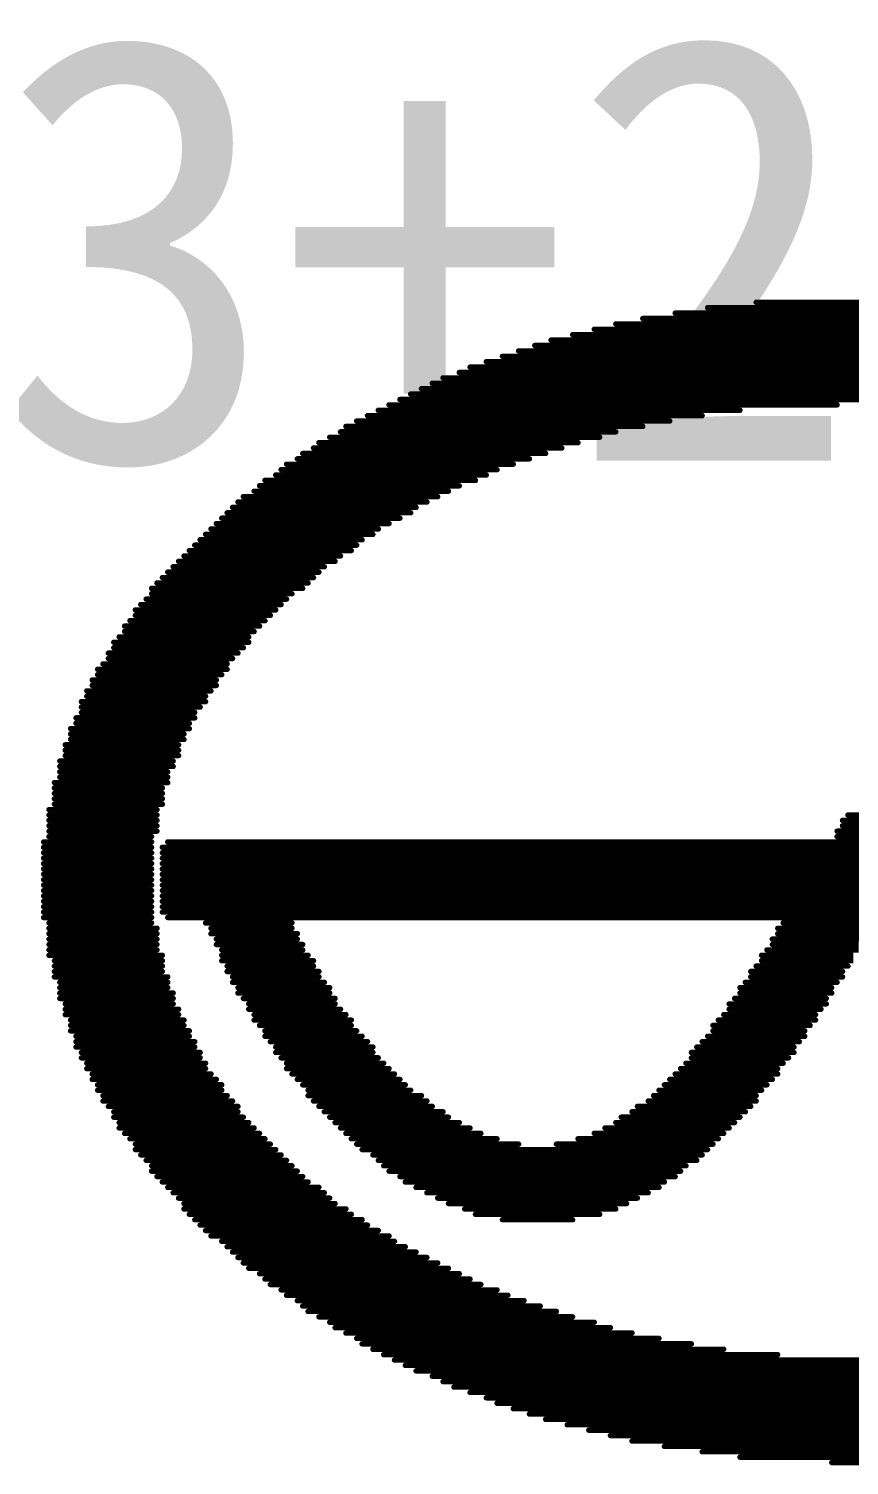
# Model space of a CAD drawing. Extents: x 761 to 1259, y 401 to 597.
# Drawn here: x 881.65 to 885.52, y 456.83 to 463.59 of the extents above; entities that cross this region are included whole.
import ezdxf

# ---------------------------------------------------------------- set-up
doc = ezdxf.new("R2010")
doc.units = 0
doc.header["$MEASUREMENT"] = 0
doc.layers.get('0').update_dxf_attribs({"linetype": 'CONTINUOUS'})
doc.layers.add('BOTTOMOVERLAY', color=7, linetype='CONTINUOUS')
doc.styles.get("Standard").update_dxf_attribs({"font": ''})
doc.styles.get('Standard').set_extended_font_data('SimSun')

# ---------------------------------------------------------------- blocks, each defined once
blk = doc.blocks.new('CLEVEL_5_5_7_2_B_1')
at = {"layer": 'BOTTOMOVERLAY', "const_width": 0.0254}
for points in [[(-0.4826, 2.8448), (0.4572, 2.8448)], [(-0.9906, 2.7686), (0.9906, 2.7686)], [(-0.8636, 2.794), (0.8382, 2.794)], [(-0.7112, 2.8194), (0.6858, 2.8194)], [(-1.3208, 2.6924), (1.3208, 2.6924)], [(-1.2192, 2.7178), (1.2192, 2.7178)], [(-1.1176, 2.7432), (1.1176, 2.7432)], [(-1.4986, 2.6416), (1.4986, 2.6416)], [(-1.4224, 2.667), (1.4224, 2.667)], [(-1.7272, 2.5654), (1.7272, 2.5654)], [(-1.651, 2.5908), (1.651, 2.5908)], [(-1.5748, 2.6162), (1.5748, 2.6162)], [(-1.9304, 2.4892), (1.9304, 2.4892)], [(-1.8542, 2.5146), (1.8542, 2.5146)], [(-1.8034, 2.54), (1.8034, 2.54)], [(-2.032, 2.4384), (2.032, 2.4384)], [(-1.9812, 2.4638), (1.9812, 2.4638)], [(-2.159, 2.3876), (2.1336, 2.3876)], [(-2.0828, 2.413), (2.0828, 2.413)], [(0.0762, 2.3622), (2.1844, 2.3622)], [(0.5334, 2.3368), (2.2352, 2.3368)], [(0.7112, 2.3114), (2.286, 2.3114)], [(0.8636, 2.286), (2.3368, 2.286)], [(0.9906, 2.2606), (2.3876, 2.2606)], [(1.1176, 2.2352), (2.413, 2.2352)], [(1.1938, 2.2098), (2.4638, 2.2098)], [(1.2954, 2.1844), (2.5146, 2.1844)], [(1.3716, 2.159), (2.54, 2.159)], [(1.4478, 2.1336), (2.5908, 2.1336)], [(1.524, 2.1082), (2.6162, 2.1082)], [(1.6002, 2.0828), (2.667, 2.0828)], [(1.6764, 2.0574), (2.6924, 2.0574)], [(1.7272, 2.032), (2.7178, 2.032)], [(1.778, 2.0066), (2.7686, 2.0066)], [(1.8542, 1.9812), (2.794, 1.9812)], [(1.905, 1.9558), (2.8194, 1.9558)], [(1.9558, 1.9304), (2.8702, 1.9304)], [(2.0066, 1.905), (2.8956, 1.905)], [(2.0574, 1.8796), (2.921, 1.8796)], [(2.0828, 1.8542), (2.9464, 1.8542)], [(2.1336, 1.8288), (2.9718, 1.8288)], [(2.1844, 1.8034), (2.9972, 1.8034)], [(2.2352, 1.778), (3.0226, 1.778)], [(2.2606, 1.7526), (3.048, 1.7526)], [(2.3114, 1.7272), (3.0734, 1.7272)], [(2.3368, 1.7018), (3.0988, 1.7018)], [(2.3622, 1.6764), (3.1242, 1.6764)], [(2.413, 1.651), (3.1496, 1.651)], [(2.4384, 1.6256), (3.175, 1.6256)], [(2.4892, 1.6002), (3.2004, 1.6002)], [(2.5146, 1.5748), (3.2258, 1.5748)], [(2.54, 1.5494), (3.2512, 1.5494)], [(2.5654, 1.524), (3.2766, 1.524)], [(2.5908, 1.4986), (3.302, 1.4986)], [(2.6416, 1.4732), (3.302, 1.4732)], [(2.667, 1.4478), (3.3274, 1.4478)], [(2.6924, 1.4224), (3.3528, 1.4224)], [(2.7178, 1.397), (3.3782, 1.397)], [(2.7432, 1.3716), (3.3782, 1.3716)], [(2.7686, 1.3462), (3.4036, 1.3462)], [(2.794, 1.3208), (3.429, 1.3208)], [(2.8194, 1.2954), (3.429, 1.2954)], [(2.8448, 1.27), (3.4544, 1.27)], [(2.8448, 1.2446), (3.4798, 1.2446)], [(2.8702, 1.2192), (3.4798, 1.2192)], [(2.8956, 1.1938), (3.5052, 1.1938)], [(2.921, 1.1684), (3.5052, 1.1684)], [(2.9464, 1.143), (3.5306, 1.143)], [(2.9464, 1.1176), (3.556, 1.1176)], [(2.9718, 1.0922), (3.556, 1.0922)], [(2.9972, 1.0668), (3.5814, 1.0668)], [(2.9972, 1.0414), (3.5814, 1.0414)], [(3.0226, 1.016), (3.6068, 1.016)], [(3.048, 0.9906), (3.6068, 0.9906)], [(3.048, 0.9652), (3.6322, 0.9652)], [(3.0734, 0.9398), (3.6322, 0.9398)], [(3.0988, 0.9144), (3.6322, 0.9144)], [(3.0988, 0.889), (3.6576, 0.889)], [(3.1242, 0.8636), (3.6576, 0.8636)], [(3.1242, 0.8382), (3.683, 0.8382)], [(3.1496, 0.8128), (3.683, 0.8128)], [(3.1496, 0.7874), (3.683, 0.7874)], [(3.175, 0.762), (3.7084, 0.762)], [(3.175, 0.7366), (3.7084, 0.7366)], [(3.175, 0.7112), (3.7084, 0.7112)], [(3.2004, 0.6858), (3.7338, 0.6858)], [(3.2004, 0.6604), (3.7338, 0.6604)], [(3.2258, 0.635), (3.7338, 0.635)], [(3.2258, 0.6096), (3.7338, 0.6096)], [(3.2258, 0.5842), (3.7592, 0.5842)], [(3.2512, 0.5588), (3.7592, 0.5588)], [(3.2512, 0.5334), (3.7592, 0.5334)], [(3.2512, 0.508), (3.7592, 0.508)], [(3.2512, 0.4826), (3.7592, 0.4826)], [(-0.4064, 0.4318), (0.0254, 0.4318)], [(-0.381, 0.4064), (0.0508, 0.4064)], [(3.2766, 0.4572), (3.7846, 0.4572)], [(3.2766, 0.4318), (3.7846, 0.4318)], [(3.2766, 0.4064), (3.7846, 0.4064)], [(-0.381, 0.381), (0.0508, 0.381)], [(-0.3556, 0.3556), (0.0762, 0.3556)], [(-0.3302, 0.3302), (0.0762, 0.3302)], [(3.2766, 0.381), (3.7846, 0.381)], [(3.2766, 0.3556), (3.7846, 0.3556)], [(3.302, 0.3302), (3.7846, 0.3302)], [(-3.2766, 0.2794), (3.2512, 0.2794)], [(-3.2512, 0.3048), (3.2258, 0.3048)], [(3.302, 0.3048), (3.81, 0.3048)], [(3.302, 0.2794), (3.81, 0.2794)], [(-3.2766, 0.254), (3.2512, 0.254)], [(-3.2766, 0.2286), (3.2512, 0.2286)], [(-3.2766, 0.2032), (3.2512, 0.2032)], [(3.302, 0.254), (3.81, 0.254)], [(3.302, 0.2286), (3.81, 0.2286)], [(3.302, 0.2032), (3.81, 0.2032)], [(-3.2766, 0.1778), (3.2512, 0.1778)], [(-3.2766, 0.1524), (3.2512, 0.1524)], [(-3.2766, 0.127), (3.2512, 0.127)], [(3.302, 0.1778), (3.81, 0.1778)], [(3.302, 0.1524), (3.81, 0.1524)], [(3.302, 0.127), (3.81, 0.127)], [(-3.2766, 0.1016), (3.2512, 0.1016)], [(-3.2766, 0.0762), (3.2512, 0.0762)], [(3.302, 0.1016), (3.81, 0.1016)], [(3.302, 0.0762), (3.81, 0.0762)], [(-3.2766, 0.0508), (3.2512, 0.0508)], [(-3.2766, 0.0254), (3.2512, 0.0254)], [(-3.2766, 0), (3.2512, 0)], [(3.302, 0.0508), (3.81, 0.0508)], [(3.302, 0.0254), (3.81, 0.0254)], [(3.302, 0), (3.81, 0)], [(-3.2766, -0.0254), (3.2512, -0.0254)], [(-3.2512, -0.0508), (3.2258, -0.0508)], [(-0.1016, -0.0762), (0.3302, -0.0762)], [(2.6416, -0.0762), (3.048, -0.0762)], [(3.302, -0.0254), (3.81, -0.0254)], [(3.302, -0.0508), (3.81, -0.0508)], [(3.302, -0.0762), (3.7846, -0.0762)], [(-0.0762, -0.1016), (0.3556, -0.1016)], [(-0.0762, -0.127), (0.3556, -0.127)], [(2.6162, -0.127), (3.0226, -0.127)], [(2.6416, -0.1016), (3.0226, -0.1016)], [(3.2766, -0.1016), (3.7846, -0.1016)], [(3.2766, -0.127), (3.7846, -0.127)], [(-0.0508, -0.1524), (0.381, -0.1524)], [(-0.0254, -0.1778), (0.381, -0.1778)], [(-0.0254, -0.2032), (0.4064, -0.2032)], [(2.5908, -0.1778), (2.9972, -0.1778)], [(2.5908, -0.2032), (2.9718, -0.2032)], [(2.6162, -0.1524), (2.9972, -0.1524)], [(3.2766, -0.1524), (3.7846, -0.1524)], [(3.2766, -0.1778), (3.7846, -0.1778)], [(3.2766, -0.2032), (3.7846, -0.2032)], [(0, -0.2286), (0.4318, -0.2286)], [(0, -0.254), (0.4318, -0.254)], [(0.0254, -0.2794), (0.4572, -0.2794)], [(2.54, -0.254), (2.9718, -0.254)], [(2.54, -0.2794), (2.9464, -0.2794)], [(2.5654, -0.2286), (2.9718, -0.2286)], [(3.2512, -0.2286), (3.7846, -0.2286)], [(3.2512, -0.254), (3.7592, -0.254)], [(3.2512, -0.2794), (3.7592, -0.2794)], [(0.0508, -0.3048), (0.4826, -0.3048)], [(0.0508, -0.3302), (0.4826, -0.3302)], [(2.5146, -0.3048), (2.9464, -0.3048)], [(2.5146, -0.3302), (2.921, -0.3302)], [(3.2258, -0.3302), (3.7592, -0.3302)], [(3.2512, -0.3048), (3.7592, -0.3048)], [(0.0762, -0.3556), (0.508, -0.3556)], [(0.1016, -0.381), (0.5334, -0.381)], [(0.1016, -0.4064), (0.5334, -0.4064)], [(2.4638, -0.381), (2.8956, -0.381)], [(2.4638, -0.4064), (2.8956, -0.4064)], [(2.4892, -0.3556), (2.921, -0.3556)], [(3.2004, -0.4064), (3.7338, -0.4064)], [(3.2258, -0.3556), (3.7338, -0.3556)], [(3.2258, -0.381), (3.7338, -0.381)], [(0.127, -0.4318), (0.5588, -0.4318)], [(0.127, -0.4572), (0.5842, -0.4572)], [(0.1524, -0.4826), (0.5842, -0.4826)], [(2.413, -0.4826), (2.8448, -0.4826)], [(2.4384, -0.4318), (2.8702, -0.4318)], [(2.4384, -0.4572), (2.8448, -0.4572)], [(3.175, -0.4826), (3.7084, -0.4826)], [(3.2004, -0.4318), (3.7338, -0.4318)], [(3.2004, -0.4572), (3.7084, -0.4572)], [(0.1778, -0.508), (0.6096, -0.508)], [(0.1778, -0.5334), (0.635, -0.5334)], [(2.3622, -0.5334), (2.8194, -0.5334)], [(2.3876, -0.508), (2.8194, -0.508)], [(3.1496, -0.5334), (3.683, -0.5334)], [(3.175, -0.508), (3.7084, -0.508)], [(0.2032, -0.5588), (0.6604, -0.5588)], [(0.2286, -0.5842), (0.6604, -0.5842)], [(0.2286, -0.6096), (0.6858, -0.6096)], [(2.3114, -0.6096), (2.7686, -0.6096)], [(2.3368, -0.5842), (2.7686, -0.5842)], [(2.3622, -0.5588), (2.794, -0.5588)], [(3.1242, -0.5842), (3.683, -0.5842)], [(3.1242, -0.6096), (3.6576, -0.6096)], [(3.1496, -0.5588), (3.683, -0.5588)], [(0.254, -0.635), (0.7112, -0.635)], [(0.2794, -0.6604), (0.7366, -0.6604)], [(0.2794, -0.6858), (0.762, -0.6858)], [(2.2606, -0.6604), (2.7178, -0.6604)], [(2.2606, -0.6858), (2.7178, -0.6858)], [(2.286, -0.635), (2.7432, -0.635)], [(3.0734, -0.6858), (3.6322, -0.6858)], [(3.0988, -0.635), (3.6576, -0.635)], [(3.0988, -0.6604), (3.6576, -0.6604)], [(0.3048, -0.7112), (0.762, -0.7112)], [(0.3302, -0.7366), (0.7874, -0.7366)], [(2.2098, -0.7366), (2.667, -0.7366)], [(2.2352, -0.7112), (2.6924, -0.7112)], [(3.048, -0.7366), (3.6068, -0.7366)], [(3.0734, -0.7112), (3.6322, -0.7112)], [(0.3556, -0.762), (0.8128, -0.762)], [(0.3556, -0.7874), (0.8382, -0.7874)], [(0.381, -0.8128), (0.8636, -0.8128)], [(2.1336, -0.8128), (2.6162, -0.8128)], [(2.159, -0.7874), (2.6416, -0.7874)], [(2.1844, -0.762), (2.667, -0.762)], [(2.9972, -0.8128), (3.5814, -0.8128)], [(3.0226, -0.7874), (3.5814, -0.7874)], [(3.048, -0.762), (3.6068, -0.762)], [(0.4064, -0.8382), (0.889, -0.8382)], [(0.4318, -0.8636), (0.9144, -0.8636)], [(0.4572, -0.889), (0.9398, -0.889)], [(2.032, -0.889), (2.5654, -0.889)], [(2.0828, -0.8636), (2.5654, -0.8636)], [(2.1082, -0.8382), (2.5908, -0.8382)], [(2.9464, -0.889), (3.5306, -0.889)], [(2.9718, -0.8382), (3.556, -0.8382)], [(2.9718, -0.8636), (3.556, -0.8636)], [(0.4572, -0.9144), (0.9652, -0.9144)], [(0.4826, -0.9398), (1.016, -0.9398)], [(1.9812, -0.9398), (2.5146, -0.9398)], [(2.0066, -0.9144), (2.54, -0.9144)], [(2.8956, -0.9398), (3.5052, -0.9398)], [(2.921, -0.9144), (3.5306, -0.9144)], [(0.508, -0.9652), (1.0414, -0.9652)], [(0.5334, -0.9906), (1.0922, -0.9906)], [(0.5588, -1.016), (1.1176, -1.016)], [(1.8542, -1.016), (2.4384, -1.016)], [(1.905, -0.9906), (2.4638, -0.9906)], [(1.9304, -0.9652), (2.4892, -0.9652)], [(2.8448, -1.016), (3.4544, -1.016)], [(2.8702, -0.9906), (3.4798, -0.9906)], [(2.8956, -0.9652), (3.4798, -0.9652)], [(0.5842, -1.0414), (1.1684, -1.0414)], [(0.6096, -1.0668), (1.2192, -1.0668)], [(0.635, -1.0922), (1.2954, -1.0922)], [(1.6764, -1.0922), (2.3622, -1.0922)], [(1.7526, -1.0668), (2.3876, -1.0668)], [(1.8034, -1.0414), (2.413, -1.0414)], [(2.7686, -1.0922), (3.4036, -1.0922)], [(2.794, -1.0668), (3.429, -1.0668)], [(2.8194, -1.0414), (3.4544, -1.0414)], [(0.6604, -1.1176), (1.397, -1.1176)], [(0.6858, -1.143), (2.3114, -1.143)], [(1.5748, -1.1176), (2.3368, -1.1176)], [(2.7178, -1.143), (3.3782, -1.143)], [(2.7432, -1.1176), (3.3782, -1.1176)], [(0.7112, -1.1684), (2.2606, -1.1684)], [(0.7366, -1.1938), (2.2352, -1.1938)], [(0.7874, -1.2192), (2.2098, -1.2192)], [(2.6416, -1.2192), (3.302, -1.2192)], [(2.667, -1.1938), (3.3274, -1.1938)], [(2.6924, -1.1684), (3.3528, -1.1684)], [(0.8128, -1.2446), (2.1844, -1.2446)], [(0.8382, -1.27), (2.1336, -1.27)], [(0.889, -1.2954), (2.1082, -1.2954)], [(2.5654, -1.2954), (3.2512, -1.2954)], [(2.5908, -1.27), (3.2766, -1.27)], [(2.6162, -1.2446), (3.302, -1.2446)], [(0.9144, -1.3208), (2.0574, -1.3208)], [(0.9652, -1.3462), (2.0066, -1.3462)], [(2.4892, -1.3462), (3.2004, -1.3462)], [(2.5146, -1.3208), (3.2258, -1.3208)], [(1.016, -1.3716), (1.9558, -1.3716)], [(1.0668, -1.397), (1.905, -1.397)], [(1.1176, -1.4224), (1.8288, -1.4224)], [(2.3876, -1.4224), (3.1496, -1.4224)], [(2.4384, -1.397), (3.1496, -1.397)], [(2.4638, -1.3716), (3.175, -1.3716)], [(1.1938, -1.4478), (1.778, -1.4478)], [(1.3208, -1.4732), (1.651, -1.4732)], [(2.286, -1.4986), (3.0734, -1.4986)], [(2.3114, -1.4732), (3.0988, -1.4732)], [(2.3622, -1.4478), (3.1242, -1.4478)], [(2.1844, -1.5494), (3.0226, -1.5494)], [(2.2352, -1.524), (3.048, -1.524)], [(2.0574, -1.6256), (2.921, -1.6256)], [(2.1082, -1.6002), (2.9464, -1.6002)], [(2.159, -1.5748), (2.9718, -1.5748)], [(1.905, -1.7018), (2.8448, -1.7018)], [(1.9558, -1.6764), (2.8702, -1.6764)], [(2.0066, -1.651), (2.8956, -1.651)], [(1.8034, -1.7526), (2.7686, -1.7526)], [(1.8542, -1.7272), (2.794, -1.7272)], [(1.6256, -1.8288), (2.667, -1.8288)], [(1.6764, -1.8034), (2.6924, -1.8034)], [(1.7526, -1.778), (2.7432, -1.778)], [(1.397, -1.905), (2.5654, -1.905)], [(1.4732, -1.8796), (2.5908, -1.8796)], [(1.5494, -1.8542), (2.6162, -1.8542)], [(1.2192, -1.9558), (2.4638, -1.9558)], [(1.3208, -1.9304), (2.5146, -1.9304)], [(0.9144, -2.032), (2.3368, -2.032)], [(1.0414, -2.0066), (2.3876, -2.0066)], [(1.143, -1.9812), (2.4384, -1.9812)], [(0.3556, -2.1082), (2.2098, -2.1082)], [(0.6096, -2.0828), (2.2606, -2.0828)], [(0.762, -2.0574), (2.3114, -2.0574)], [(-2.159, -2.1336), (2.159, -2.1336)], [(-2.1082, -2.159), (2.1082, -2.159)], [(-2.0574, -2.1844), (2.0574, -2.1844)], [(-1.9812, -2.2098), (1.9812, -2.2098)], [(-1.9304, -2.2352), (1.9304, -2.2352)], [(-1.8796, -2.2606), (1.8796, -2.2606)], [(-1.8034, -2.286), (1.8034, -2.286)], [(-1.7526, -2.3114), (1.7272, -2.3114)], [(-1.6764, -2.3368), (1.6764, -2.3368)], [(-1.6002, -2.3622), (1.6002, -2.3622)], [(-1.524, -2.3876), (1.524, -2.3876)], [(-1.4478, -2.413), (1.4478, -2.413)], [(-1.3462, -2.4384), (1.3462, -2.4384)], [(-1.2446, -2.4638), (1.2446, -2.4638)], [(-1.143, -2.4892), (1.143, -2.4892)], [(-1.0414, -2.5146), (1.0414, -2.5146)], [(-0.889, -2.54), (0.889, -2.54)], [(-0.7112, -2.5654), (0.7112, -2.5654)], [(-0.5334, -2.5908), (0.5334, -2.5908)], [(-0.127, -2.6162), (0.1016, -2.6162)]]:
    blk.add_lwpolyline(points, dxfattribs=at)
at = {"layer": 'BOTTOMOVERLAY', "const_width": 0.0127}
for points in [[(0.45085, 2.8448, 1), (0.46355, 2.8448, 1)], [(0.67945, 2.8194, 1), (0.69215, 2.8194, 1)], [(0.83185, 2.794, 1), (0.84455, 2.794, 1)], [(0.98425, 2.7686, 1), (0.99695, 2.7686, 1)], [(1.11125, 2.7432, 1), (1.12395, 2.7432, 1)], [(1.21285, 2.7178, 1), (1.22555, 2.7178, 1)], [(1.31445, 2.6924, 1), (1.32715, 2.6924, 1)], [(1.41605, 2.667, 1), (1.42875, 2.667, 1)], [(1.49225, 2.6416, 1), (1.50495, 2.6416, 1)], [(1.56845, 2.6162, 1), (1.58115, 2.6162, 1)], [(1.64465, 2.5908, 1), (1.65735, 2.5908, 1)], [(1.72085, 2.5654, 1), (1.73355, 2.5654, 1)], [(1.79705, 2.54, 1), (1.80975, 2.54, 1)], [(1.84785, 2.5146, 1), (1.86055, 2.5146, 1)], [(1.92405, 2.4892, 1), (1.93675, 2.4892, 1)], [(1.97485, 2.4638, 1), (1.98755, 2.4638, 1)], [(2.02565, 2.4384, 1), (2.03835, 2.4384, 1)], [(0.06985, 2.3622, 1), (0.08255, 2.3622, 1)], [(2.07645, 2.413, 1), (2.08915, 2.413, 1)], [(2.12725, 2.3876, 1), (2.13995, 2.3876, 1)], [(2.17805, 2.3622, 1), (2.19075, 2.3622, 1)], [(0.52705, 2.3368, 1), (0.53975, 2.3368, 1)], [(0.70485, 2.3114, 1), (0.71755, 2.3114, 1)], [(2.22885, 2.3368, 1), (2.24155, 2.3368, 1)], [(2.27965, 2.3114, 1), (2.29235, 2.3114, 1)], [(0.85725, 2.286, 1), (0.86995, 2.286, 1)], [(0.98425, 2.2606, 1), (0.99695, 2.2606, 1)], [(1.11125, 2.2352, 1), (1.12395, 2.2352, 1)], [(2.33045, 2.286, 1), (2.34315, 2.286, 1)], [(2.38125, 2.2606, 1), (2.39395, 2.2606, 1)], [(2.40665, 2.2352, 1), (2.41935, 2.2352, 1)], [(1.18745, 2.2098, 1), (1.20015, 2.2098, 1)], [(1.28905, 2.1844, 1), (1.30175, 2.1844, 1)], [(1.36525, 2.159, 1), (1.37795, 2.159, 1)], [(2.45745, 2.2098, 1), (2.47015, 2.2098, 1)], [(2.50825, 2.1844, 1), (2.52095, 2.1844, 1)], [(2.53365, 2.159, 1), (2.54635, 2.159, 1)], [(1.44145, 2.1336, 1), (1.45415, 2.1336, 1)], [(1.51765, 2.1082, 1), (1.53035, 2.1082, 1)], [(2.58445, 2.1336, 1), (2.59715, 2.1336, 1)], [(2.60985, 2.1082, 1), (2.62255, 2.1082, 1)], [(1.59385, 2.0828, 1), (1.60655, 2.0828, 1)], [(1.67005, 2.0574, 1), (1.68275, 2.0574, 1)], [(1.72085, 2.032, 1), (1.73355, 2.032, 1)], [(2.66065, 2.0828, 1), (2.67335, 2.0828, 1)], [(2.68605, 2.0574, 1), (2.69875, 2.0574, 1)], [(2.71145, 2.032, 1), (2.72415, 2.032, 1)], [(1.77165, 2.0066, 1), (1.78435, 2.0066, 1)], [(1.84785, 1.9812, 1), (1.86055, 1.9812, 1)], [(1.89865, 1.9558, 1), (1.91135, 1.9558, 1)], [(2.76225, 2.0066, 1), (2.77495, 2.0066, 1)], [(2.78765, 1.9812, 1), (2.80035, 1.9812, 1)], [(2.81305, 1.9558, 1), (2.82575, 1.9558, 1)], [(1.94945, 1.9304, 1), (1.96215, 1.9304, 1)], [(2.00025, 1.905, 1), (2.01295, 1.905, 1)], [(2.86385, 1.9304, 1), (2.87655, 1.9304, 1)], [(2.88925, 1.905, 1), (2.90195, 1.905, 1)], [(2.05105, 1.8796, 1), (2.06375, 1.8796, 1)], [(2.07645, 1.8542, 1), (2.08915, 1.8542, 1)], [(2.12725, 1.8288, 1), (2.13995, 1.8288, 1)], [(2.91465, 1.8796, 1), (2.92735, 1.8796, 1)], [(2.94005, 1.8542, 1), (2.95275, 1.8542, 1)], [(2.96545, 1.8288, 1), (2.97815, 1.8288, 1)], [(2.17805, 1.8034, 1), (2.19075, 1.8034, 1)], [(2.22885, 1.778, 1), (2.24155, 1.778, 1)], [(2.25425, 1.7526, 1), (2.26695, 1.7526, 1)], [(2.99085, 1.8034, 1), (3.00355, 1.8034, 1)], [(3.01625, 1.778, 1), (3.02895, 1.778, 1)], [(3.04165, 1.7526, 1), (3.05435, 1.7526, 1)], [(2.30505, 1.7272, 1), (2.31775, 1.7272, 1)], [(2.33045, 1.7018, 1), (2.34315, 1.7018, 1)], [(3.06705, 1.7272, 1), (3.07975, 1.7272, 1)], [(3.09245, 1.7018, 1), (3.10515, 1.7018, 1)], [(2.35585, 1.6764, 1), (2.36855, 1.6764, 1)], [(2.40665, 1.651, 1), (2.41935, 1.651, 1)], [(2.43205, 1.6256, 1), (2.44475, 1.6256, 1)], [(3.11785, 1.6764, 1), (3.13055, 1.6764, 1)], [(3.14325, 1.651, 1), (3.15595, 1.651, 1)], [(3.16865, 1.6256, 1), (3.18135, 1.6256, 1)], [(2.48285, 1.6002, 1), (2.49555, 1.6002, 1)], [(2.50825, 1.5748, 1), (2.52095, 1.5748, 1)], [(2.53365, 1.5494, 1), (2.54635, 1.5494, 1)], [(3.19405, 1.6002, 1), (3.20675, 1.6002, 1)], [(3.21945, 1.5748, 1), (3.23215, 1.5748, 1)], [(3.24485, 1.5494, 1), (3.25755, 1.5494, 1)], [(2.55905, 1.524, 1), (2.57175, 1.524, 1)], [(2.58445, 1.4986, 1), (2.59715, 1.4986, 1)], [(3.27025, 1.524, 1), (3.28295, 1.524, 1)], [(3.29565, 1.4986, 1), (3.30835, 1.4986, 1)], [(2.63525, 1.4732, 1), (2.64795, 1.4732, 1)], [(2.66065, 1.4478, 1), (2.67335, 1.4478, 1)], [(2.68605, 1.4224, 1), (2.69875, 1.4224, 1)], [(3.29565, 1.4732, 1), (3.30835, 1.4732, 1)], [(3.32105, 1.4478, 1), (3.33375, 1.4478, 1)], [(3.34645, 1.4224, 1), (3.35915, 1.4224, 1)], [(2.71145, 1.397, 1), (2.72415, 1.397, 1)], [(2.73685, 1.3716, 1), (2.74955, 1.3716, 1)], [(2.76225, 1.3462, 1), (2.77495, 1.3462, 1)], [(3.37185, 1.397, 1), (3.38455, 1.397, 1)], [(3.37185, 1.3716, 1), (3.38455, 1.3716, 1)], [(3.39725, 1.3462, 1), (3.40995, 1.3462, 1)], [(2.78765, 1.3208, 1), (2.80035, 1.3208, 1)], [(2.81305, 1.2954, 1), (2.82575, 1.2954, 1)], [(3.42265, 1.3208, 1), (3.43535, 1.3208, 1)], [(3.42265, 1.2954, 1), (3.43535, 1.2954, 1)], [(2.83845, 1.27, 1), (2.85115, 1.27, 1)], [(2.83845, 1.2446, 1), (2.85115, 1.2446, 1)], [(2.86385, 1.2192, 1), (2.87655, 1.2192, 1)], [(3.44805, 1.27, 1), (3.46075, 1.27, 1)], [(3.47345, 1.2446, 1), (3.48615, 1.2446, 1)], [(3.47345, 1.2192, 1), (3.48615, 1.2192, 1)], [(2.88925, 1.1938, 1), (2.90195, 1.1938, 1)], [(2.91465, 1.1684, 1), (2.92735, 1.1684, 1)], [(2.94005, 1.143, 1), (2.95275, 1.143, 1)], [(3.49885, 1.1938, 1), (3.51155, 1.1938, 1)], [(3.49885, 1.1684, 1), (3.51155, 1.1684, 1)], [(3.52425, 1.143, 1), (3.53695, 1.143, 1)], [(2.94005, 1.1176, 1), (2.95275, 1.1176, 1)], [(2.96545, 1.0922, 1), (2.97815, 1.0922, 1)], [(3.54965, 1.1176, 1), (3.56235, 1.1176, 1)], [(3.54965, 1.0922, 1), (3.56235, 1.0922, 1)], [(2.99085, 1.0668, 1), (3.00355, 1.0668, 1)], [(2.99085, 1.0414, 1), (3.00355, 1.0414, 1)], [(3.01625, 1.016, 1), (3.02895, 1.016, 1)], [(3.57505, 1.0668, 1), (3.58775, 1.0668, 1)], [(3.57505, 1.0414, 1), (3.58775, 1.0414, 1)], [(3.60045, 1.016, 1), (3.61315, 1.016, 1)], [(3.04165, 0.9906, 1), (3.05435, 0.9906, 1)], [(3.04165, 0.9652, 1), (3.05435, 0.9652, 1)], [(3.06705, 0.9398, 1), (3.07975, 0.9398, 1)], [(3.60045, 0.9906, 1), (3.61315, 0.9906, 1)], [(3.62585, 0.9652, 1), (3.63855, 0.9652, 1)], [(3.62585, 0.9398, 1), (3.63855, 0.9398, 1)], [(3.09245, 0.9144, 1), (3.10515, 0.9144, 1)], [(3.09245, 0.889, 1), (3.10515, 0.889, 1)], [(3.62585, 0.9144, 1), (3.63855, 0.9144, 1)], [(3.65125, 0.889, 1), (3.66395, 0.889, 1)], [(3.11785, 0.8636, 1), (3.13055, 0.8636, 1)], [(3.11785, 0.8382, 1), (3.13055, 0.8382, 1)], [(3.14325, 0.8128, 1), (3.15595, 0.8128, 1)], [(3.65125, 0.8636, 1), (3.66395, 0.8636, 1)], [(3.67665, 0.8382, 1), (3.68935, 0.8382, 1)], [(3.67665, 0.8128, 1), (3.68935, 0.8128, 1)], [(3.14325, 0.7874, 1), (3.15595, 0.7874, 1)], [(3.16865, 0.762, 1), (3.18135, 0.762, 1)], [(3.16865, 0.7366, 1), (3.18135, 0.7366, 1)], [(3.67665, 0.7874, 1), (3.68935, 0.7874, 1)], [(3.70205, 0.762, 1), (3.71475, 0.762, 1)], [(3.70205, 0.7366, 1), (3.71475, 0.7366, 1)], [(3.16865, 0.7112, 1), (3.18135, 0.7112, 1)], [(3.19405, 0.6858, 1), (3.20675, 0.6858, 1)], [(3.70205, 0.7112, 1), (3.71475, 0.7112, 1)], [(3.72745, 0.6858, 1), (3.74015, 0.6858, 1)], [(3.19405, 0.6604, 1), (3.20675, 0.6604, 1)], [(3.21945, 0.635, 1), (3.23215, 0.635, 1)], [(3.21945, 0.6096, 1), (3.23215, 0.6096, 1)], [(3.72745, 0.6604, 1), (3.74015, 0.6604, 1)], [(3.72745, 0.635, 1), (3.74015, 0.635, 1)], [(3.72745, 0.6096, 1), (3.74015, 0.6096, 1)], [(3.21945, 0.5842, 1), (3.23215, 0.5842, 1)], [(3.24485, 0.5588, 1), (3.25755, 0.5588, 1)], [(3.24485, 0.5334, 1), (3.25755, 0.5334, 1)], [(3.75285, 0.5842, 1), (3.76555, 0.5842, 1)], [(3.75285, 0.5588, 1), (3.76555, 0.5588, 1)], [(3.75285, 0.5334, 1), (3.76555, 0.5334, 1)], [(3.24485, 0.508, 1), (3.25755, 0.508, 1)], [(3.24485, 0.4826, 1), (3.25755, 0.4826, 1)], [(3.75285, 0.508, 1), (3.76555, 0.508, 1)], [(3.75285, 0.4826, 1), (3.76555, 0.4826, 1)], [(0.01905, 0.4318, 1), (0.03175, 0.4318, 1)], [(0.04445, 0.4064, 1), (0.05715, 0.4064, 1)], [(3.27025, 0.4572, 1), (3.28295, 0.4572, 1)], [(3.27025, 0.4318, 1), (3.28295, 0.4318, 1)], [(3.27025, 0.4064, 1), (3.28295, 0.4064, 1)], [(3.77825, 0.4572, 1), (3.79095, 0.4572, 1)], [(3.77825, 0.4318, 1), (3.79095, 0.4318, 1)], [(3.77825, 0.4064, 1), (3.79095, 0.4064, 1)], [(0.04445, 0.381, 1), (0.05715, 0.381, 1)], [(0.06985, 0.3556, 1), (0.08255, 0.3556, 1)], [(0.06985, 0.3302, 1), (0.08255, 0.3302, 1)], [(3.27025, 0.381, 1), (3.28295, 0.381, 1)], [(3.27025, 0.3556, 1), (3.28295, 0.3556, 1)], [(3.29565, 0.3302, 1), (3.30835, 0.3302, 1)], [(3.77825, 0.381, 1), (3.79095, 0.381, 1)], [(3.77825, 0.3556, 1), (3.79095, 0.3556, 1)], [(3.77825, 0.3302, 1), (3.79095, 0.3302, 1)], [(3.21945, 0.3048, 1), (3.23215, 0.3048, 1)], [(3.24485, 0.2794, 1), (3.25755, 0.2794, 1)], [(3.29565, 0.3048, 1), (3.30835, 0.3048, 1)], [(3.29565, 0.2794, 1), (3.30835, 0.2794, 1)], [(3.80365, 0.3048, 1), (3.81635, 0.3048, 1)], [(3.80365, 0.2794, 1), (3.81635, 0.2794, 1)], [(3.24485, 0.254, 1), (3.25755, 0.254, 1)], [(3.24485, 0.2286, 1), (3.25755, 0.2286, 1)], [(3.24485, 0.2032, 1), (3.25755, 0.2032, 1)], [(3.29565, 0.254, 1), (3.30835, 0.254, 1)], [(3.29565, 0.2286, 1), (3.30835, 0.2286, 1)], [(3.29565, 0.2032, 1), (3.30835, 0.2032, 1)], [(3.80365, 0.254, 1), (3.81635, 0.254, 1)], [(3.80365, 0.2286, 1), (3.81635, 0.2286, 1)], [(3.80365, 0.2032, 1), (3.81635, 0.2032, 1)], [(3.24485, 0.1778, 1), (3.25755, 0.1778, 1)], [(3.24485, 0.1524, 1), (3.25755, 0.1524, 1)], [(3.24485, 0.127, 1), (3.25755, 0.127, 1)], [(3.29565, 0.1778, 1), (3.30835, 0.1778, 1)], [(3.29565, 0.1524, 1), (3.30835, 0.1524, 1)], [(3.29565, 0.127, 1), (3.30835, 0.127, 1)], [(3.80365, 0.1778, 1), (3.81635, 0.1778, 1)], [(3.80365, 0.1524, 1), (3.81635, 0.1524, 1)], [(3.80365, 0.127, 1), (3.81635, 0.127, 1)], [(3.24485, 0.1016, 1), (3.25755, 0.1016, 1)], [(3.24485, 0.0762, 1), (3.25755, 0.0762, 1)], [(3.29565, 0.1016, 1), (3.30835, 0.1016, 1)], [(3.29565, 0.0762, 1), (3.30835, 0.0762, 1)], [(3.80365, 0.1016, 1), (3.81635, 0.1016, 1)], [(3.80365, 0.0762, 1), (3.81635, 0.0762, 1)], [(3.24485, 0.0508, 1), (3.25755, 0.0508, 1)], [(3.24485, 0.0254, 1), (3.25755, 0.0254, 1)], [(3.24485, 0, 1), (3.25755, 0, 1)], [(3.29565, 0.0508, 1), (3.30835, 0.0508, 1)], [(3.29565, 0.0254, 1), (3.30835, 0.0254, 1)], [(3.29565, 0, 1), (3.30835, 0, 1)], [(3.80365, 0.0508, 1), (3.81635, 0.0508, 1)], [(3.80365, 0.0254, 1), (3.81635, 0.0254, 1)], [(3.80365, 0, 1), (3.81635, 0, 1)], [(0.32385, -0.0762, 1), (0.33655, -0.0762, 1)], [(2.63525, -0.0762, 1), (2.64795, -0.0762, 1)], [(3.04165, -0.0762, 1), (3.05435, -0.0762, 1)], [(3.21945, -0.0508, 1), (3.23215, -0.0508, 1)], [(3.24485, -0.0254, 1), (3.25755, -0.0254, 1)], [(3.29565, -0.0254, 1), (3.30835, -0.0254, 1)], [(3.29565, -0.0508, 1), (3.30835, -0.0508, 1)], [(3.29565, -0.0762, 1), (3.30835, -0.0762, 1)], [(3.77825, -0.0762, 1), (3.79095, -0.0762, 1)], [(3.80365, -0.0254, 1), (3.81635, -0.0254, 1)], [(3.80365, -0.0508, 1), (3.81635, -0.0508, 1)], [(0.34925, -0.1016, 1), (0.36195, -0.1016, 1)], [(0.34925, -0.127, 1), (0.36195, -0.127, 1)], [(2.60985, -0.127, 1), (2.62255, -0.127, 1)], [(2.63525, -0.1016, 1), (2.64795, -0.1016, 1)], [(3.01625, -0.1016, 1), (3.02895, -0.1016, 1)], [(3.01625, -0.127, 1), (3.02895, -0.127, 1)], [(3.27025, -0.1016, 1), (3.28295, -0.1016, 1)], [(3.27025, -0.127, 1), (3.28295, -0.127, 1)], [(3.77825, -0.1016, 1), (3.79095, -0.1016, 1)], [(3.77825, -0.127, 1), (3.79095, -0.127, 1)], [(0.37465, -0.1524, 1), (0.38735, -0.1524, 1)], [(0.37465, -0.1778, 1), (0.38735, -0.1778, 1)], [(0.40005, -0.2032, 1), (0.41275, -0.2032, 1)], [(2.58445, -0.1778, 1), (2.59715, -0.1778, 1)], [(2.58445, -0.2032, 1), (2.59715, -0.2032, 1)], [(2.60985, -0.1524, 1), (2.62255, -0.1524, 1)], [(2.96545, -0.2032, 1), (2.97815, -0.2032, 1)], [(2.99085, -0.1524, 1), (3.00355, -0.1524, 1)], [(2.99085, -0.1778, 1), (3.00355, -0.1778, 1)], [(3.27025, -0.1524, 1), (3.28295, -0.1524, 1)], [(3.27025, -0.1778, 1), (3.28295, -0.1778, 1)], [(3.27025, -0.2032, 1), (3.28295, -0.2032, 1)], [(3.77825, -0.1524, 1), (3.79095, -0.1524, 1)], [(3.77825, -0.1778, 1), (3.79095, -0.1778, 1)], [(3.77825, -0.2032, 1), (3.79095, -0.2032, 1)], [(0.01905, -0.2794, 1), (0.03175, -0.2794, 1)], [(0.42545, -0.2286, 1), (0.43815, -0.2286, 1)], [(0.42545, -0.254, 1), (0.43815, -0.254, 1)], [(0.45085, -0.2794, 1), (0.46355, -0.2794, 1)], [(2.53365, -0.254, 1), (2.54635, -0.254, 1)], [(2.53365, -0.2794, 1), (2.54635, -0.2794, 1)], [(2.55905, -0.2286, 1), (2.57175, -0.2286, 1)], [(2.94005, -0.2794, 1), (2.95275, -0.2794, 1)], [(2.96545, -0.2286, 1), (2.97815, -0.2286, 1)], [(2.96545, -0.254, 1), (2.97815, -0.254, 1)], [(3.24485, -0.2286, 1), (3.25755, -0.2286, 1)], [(3.24485, -0.254, 1), (3.25755, -0.254, 1)], [(3.24485, -0.2794, 1), (3.25755, -0.2794, 1)], [(3.75285, -0.254, 1), (3.76555, -0.254, 1)], [(3.75285, -0.2794, 1), (3.76555, -0.2794, 1)], [(3.77825, -0.2286, 1), (3.79095, -0.2286, 1)], [(0.04445, -0.3048, 1), (0.05715, -0.3048, 1)], [(0.04445, -0.3302, 1), (0.05715, -0.3302, 1)], [(0.47625, -0.3048, 1), (0.48895, -0.3048, 1)], [(0.47625, -0.3302, 1), (0.48895, -0.3302, 1)], [(2.50825, -0.3048, 1), (2.52095, -0.3048, 1)], [(2.50825, -0.3302, 1), (2.52095, -0.3302, 1)], [(2.91465, -0.3302, 1), (2.92735, -0.3302, 1)], [(2.94005, -0.3048, 1), (2.95275, -0.3048, 1)], [(3.21945, -0.3302, 1), (3.23215, -0.3302, 1)], [(3.24485, -0.3048, 1), (3.25755, -0.3048, 1)], [(3.75285, -0.3048, 1), (3.76555, -0.3048, 1)], [(3.75285, -0.3302, 1), (3.76555, -0.3302, 1)], [(0.06985, -0.3556, 1), (0.08255, -0.3556, 1)], [(0.09525, -0.381, 1), (0.10795, -0.381, 1)], [(0.09525, -0.4064, 1), (0.10795, -0.4064, 1)], [(0.50165, -0.3556, 1), (0.51435, -0.3556, 1)], [(0.52705, -0.381, 1), (0.53975, -0.381, 1)], [(0.52705, -0.4064, 1), (0.53975, -0.4064, 1)], [(2.45745, -0.381, 1), (2.47015, -0.381, 1)], [(2.45745, -0.4064, 1), (2.47015, -0.4064, 1)], [(2.48285, -0.3556, 1), (2.49555, -0.3556, 1)], [(2.88925, -0.381, 1), (2.90195, -0.381, 1)], [(2.88925, -0.4064, 1), (2.90195, -0.4064, 1)], [(2.91465, -0.3556, 1), (2.92735, -0.3556, 1)], [(3.19405, -0.4064, 1), (3.20675, -0.4064, 1)], [(3.21945, -0.3556, 1), (3.23215, -0.3556, 1)], [(3.21945, -0.381, 1), (3.23215, -0.381, 1)], [(3.72745, -0.3556, 1), (3.74015, -0.3556, 1)], [(3.72745, -0.381, 1), (3.74015, -0.381, 1)], [(3.72745, -0.4064, 1), (3.74015, -0.4064, 1)], [(0.12065, -0.4318, 1), (0.13335, -0.4318, 1)], [(0.12065, -0.4572, 1), (0.13335, -0.4572, 1)], [(0.14605, -0.4826, 1), (0.15875, -0.4826, 1)], [(0.55245, -0.4318, 1), (0.56515, -0.4318, 1)], [(0.57785, -0.4572, 1), (0.59055, -0.4572, 1)], [(0.57785, -0.4826, 1), (0.59055, -0.4826, 1)], [(2.40665, -0.4826, 1), (2.41935, -0.4826, 1)], [(2.43205, -0.4318, 1), (2.44475, -0.4318, 1)], [(2.43205, -0.4572, 1), (2.44475, -0.4572, 1)], [(2.83845, -0.4572, 1), (2.85115, -0.4572, 1)], [(2.83845, -0.4826, 1), (2.85115, -0.4826, 1)], [(2.86385, -0.4318, 1), (2.87655, -0.4318, 1)], [(3.16865, -0.4826, 1), (3.18135, -0.4826, 1)], [(3.19405, -0.4318, 1), (3.20675, -0.4318, 1)], [(3.19405, -0.4572, 1), (3.20675, -0.4572, 1)], [(3.70205, -0.4572, 1), (3.71475, -0.4572, 1)], [(3.70205, -0.4826, 1), (3.71475, -0.4826, 1)], [(3.72745, -0.4318, 1), (3.74015, -0.4318, 1)], [(0.17145, -0.508, 1), (0.18415, -0.508, 1)], [(0.17145, -0.5334, 1), (0.18415, -0.5334, 1)], [(0.60325, -0.508, 1), (0.61595, -0.508, 1)], [(0.62865, -0.5334, 1), (0.64135, -0.5334, 1)], [(2.35585, -0.5334, 1), (2.36855, -0.5334, 1)], [(2.38125, -0.508, 1), (2.39395, -0.508, 1)], [(2.81305, -0.508, 1), (2.82575, -0.508, 1)], [(2.81305, -0.5334, 1), (2.82575, -0.5334, 1)], [(3.14325, -0.5334, 1), (3.15595, -0.5334, 1)], [(3.16865, -0.508, 1), (3.18135, -0.508, 1)], [(3.67665, -0.5334, 1), (3.68935, -0.5334, 1)], [(3.70205, -0.508, 1), (3.71475, -0.508, 1)], [(0.19685, -0.5588, 1), (0.20955, -0.5588, 1)], [(0.22225, -0.5842, 1), (0.23495, -0.5842, 1)], [(0.22225, -0.6096, 1), (0.23495, -0.6096, 1)], [(0.65405, -0.5588, 1), (0.66675, -0.5588, 1)], [(0.65405, -0.5842, 1), (0.66675, -0.5842, 1)], [(0.67945, -0.6096, 1), (0.69215, -0.6096, 1)], [(2.30505, -0.6096, 1), (2.31775, -0.6096, 1)], [(2.33045, -0.5842, 1), (2.34315, -0.5842, 1)], [(2.35585, -0.5588, 1), (2.36855, -0.5588, 1)], [(2.76225, -0.5842, 1), (2.77495, -0.5842, 1)], [(2.76225, -0.6096, 1), (2.77495, -0.6096, 1)], [(2.78765, -0.5588, 1), (2.80035, -0.5588, 1)], [(3.11785, -0.5842, 1), (3.13055, -0.5842, 1)], [(3.11785, -0.6096, 1), (3.13055, -0.6096, 1)], [(3.14325, -0.5588, 1), (3.15595, -0.5588, 1)], [(3.65125, -0.6096, 1), (3.66395, -0.6096, 1)], [(3.67665, -0.5588, 1), (3.68935, -0.5588, 1)], [(3.67665, -0.5842, 1), (3.68935, -0.5842, 1)], [(0.24765, -0.635, 1), (0.26035, -0.635, 1)], [(0.27305, -0.6604, 1), (0.28575, -0.6604, 1)], [(0.27305, -0.6858, 1), (0.28575, -0.6858, 1)], [(0.70485, -0.635, 1), (0.71755, -0.635, 1)], [(0.73025, -0.6604, 1), (0.74295, -0.6604, 1)], [(0.75565, -0.6858, 1), (0.76835, -0.6858, 1)], [(2.25425, -0.6604, 1), (2.26695, -0.6604, 1)], [(2.25425, -0.6858, 1), (2.26695, -0.6858, 1)], [(2.27965, -0.635, 1), (2.29235, -0.635, 1)], [(2.71145, -0.6604, 1), (2.72415, -0.6604, 1)], [(2.71145, -0.6858, 1), (2.72415, -0.6858, 1)], [(2.73685, -0.635, 1), (2.74955, -0.635, 1)], [(3.06705, -0.6858, 1), (3.07975, -0.6858, 1)], [(3.09245, -0.635, 1), (3.10515, -0.635, 1)], [(3.09245, -0.6604, 1), (3.10515, -0.6604, 1)], [(3.62585, -0.6858, 1), (3.63855, -0.6858, 1)], [(3.65125, -0.635, 1), (3.66395, -0.635, 1)], [(3.65125, -0.6604, 1), (3.66395, -0.6604, 1)], [(0.29845, -0.7112, 1), (0.31115, -0.7112, 1)], [(0.32385, -0.7366, 1), (0.33655, -0.7366, 1)], [(0.75565, -0.7112, 1), (0.76835, -0.7112, 1)], [(0.78105, -0.7366, 1), (0.79375, -0.7366, 1)], [(2.20345, -0.7366, 1), (2.21615, -0.7366, 1)], [(2.22885, -0.7112, 1), (2.24155, -0.7112, 1)], [(2.66065, -0.7366, 1), (2.67335, -0.7366, 1)], [(2.68605, -0.7112, 1), (2.69875, -0.7112, 1)], [(3.04165, -0.7366, 1), (3.05435, -0.7366, 1)], [(3.06705, -0.7112, 1), (3.07975, -0.7112, 1)], [(3.60045, -0.7366, 1), (3.61315, -0.7366, 1)], [(3.62585, -0.7112, 1), (3.63855, -0.7112, 1)], [(0.34925, -0.762, 1), (0.36195, -0.762, 1)], [(0.34925, -0.7874, 1), (0.36195, -0.7874, 1)], [(0.37465, -0.8128, 1), (0.38735, -0.8128, 1)], [(0.80645, -0.762, 1), (0.81915, -0.762, 1)], [(0.83185, -0.7874, 1), (0.84455, -0.7874, 1)], [(0.85725, -0.8128, 1), (0.86995, -0.8128, 1)], [(2.12725, -0.8128, 1), (2.13995, -0.8128, 1)], [(2.15265, -0.7874, 1), (2.16535, -0.7874, 1)], [(2.17805, -0.762, 1), (2.19075, -0.762, 1)], [(2.60985, -0.8128, 1), (2.62255, -0.8128, 1)], [(2.63525, -0.7874, 1), (2.64795, -0.7874, 1)], [(2.66065, -0.762, 1), (2.67335, -0.762, 1)], [(2.99085, -0.8128, 1), (3.00355, -0.8128, 1)], [(3.01625, -0.7874, 1), (3.02895, -0.7874, 1)], [(3.04165, -0.762, 1), (3.05435, -0.762, 1)], [(3.57505, -0.7874, 1), (3.58775, -0.7874, 1)], [(3.57505, -0.8128, 1), (3.58775, -0.8128, 1)], [(3.60045, -0.762, 1), (3.61315, -0.762, 1)], [(0.40005, -0.8382, 1), (0.41275, -0.8382, 1)], [(0.42545, -0.8636, 1), (0.43815, -0.8636, 1)], [(0.45085, -0.889, 1), (0.46355, -0.889, 1)], [(0.88265, -0.8382, 1), (0.89535, -0.8382, 1)], [(0.90805, -0.8636, 1), (0.92075, -0.8636, 1)], [(0.93345, -0.889, 1), (0.94615, -0.889, 1)], [(2.02565, -0.889, 1), (2.03835, -0.889, 1)], [(2.07645, -0.8636, 1), (2.08915, -0.8636, 1)], [(2.10185, -0.8382, 1), (2.11455, -0.8382, 1)], [(2.55905, -0.8636, 1), (2.57175, -0.8636, 1)], [(2.55905, -0.889, 1), (2.57175, -0.889, 1)], [(2.58445, -0.8382, 1), (2.59715, -0.8382, 1)], [(2.94005, -0.889, 1), (2.95275, -0.889, 1)], [(2.96545, -0.8382, 1), (2.97815, -0.8382, 1)], [(2.96545, -0.8636, 1), (2.97815, -0.8636, 1)], [(3.52425, -0.889, 1), (3.53695, -0.889, 1)], [(3.54965, -0.8382, 1), (3.56235, -0.8382, 1)], [(3.54965, -0.8636, 1), (3.56235, -0.8636, 1)], [(0.45085, -0.9144, 1), (0.46355, -0.9144, 1)], [(0.47625, -0.9398, 1), (0.48895, -0.9398, 1)], [(0.95885, -0.9144, 1), (0.97155, -0.9144, 1)], [(1.00965, -0.9398, 1), (1.02235, -0.9398, 1)], [(1.97485, -0.9398, 1), (1.98755, -0.9398, 1)], [(2.00025, -0.9144, 1), (2.01295, -0.9144, 1)], [(2.50825, -0.9398, 1), (2.52095, -0.9398, 1)], [(2.53365, -0.9144, 1), (2.54635, -0.9144, 1)], [(2.88925, -0.9398, 1), (2.90195, -0.9398, 1)], [(2.91465, -0.9144, 1), (2.92735, -0.9144, 1)], [(3.49885, -0.9398, 1), (3.51155, -0.9398, 1)], [(3.52425, -0.9144, 1), (3.53695, -0.9144, 1)], [(0.50165, -0.9652, 1), (0.51435, -0.9652, 1)], [(0.52705, -0.9906, 1), (0.53975, -0.9906, 1)], [(0.55245, -1.016, 1), (0.56515, -1.016, 1)], [(1.03505, -0.9652, 1), (1.04775, -0.9652, 1)], [(1.08585, -0.9906, 1), (1.09855, -0.9906, 1)], [(1.11125, -1.016, 1), (1.12395, -1.016, 1)], [(1.84785, -1.016, 1), (1.86055, -1.016, 1)], [(1.89865, -0.9906, 1), (1.91135, -0.9906, 1)], [(1.92405, -0.9652, 1), (1.93675, -0.9652, 1)], [(2.43205, -1.016, 1), (2.44475, -1.016, 1)], [(2.45745, -0.9906, 1), (2.47015, -0.9906, 1)], [(2.48285, -0.9652, 1), (2.49555, -0.9652, 1)], [(2.83845, -1.016, 1), (2.85115, -1.016, 1)], [(2.86385, -0.9906, 1), (2.87655, -0.9906, 1)], [(2.88925, -0.9652, 1), (2.90195, -0.9652, 1)], [(3.44805, -1.016, 1), (3.46075, -1.016, 1)], [(3.47345, -0.9652, 1), (3.48615, -0.9652, 1)], [(3.47345, -0.9906, 1), (3.48615, -0.9906, 1)], [(0.57785, -1.0414, 1), (0.59055, -1.0414, 1)], [(0.60325, -1.0668, 1), (0.61595, -1.0668, 1)], [(0.62865, -1.0922, 1), (0.64135, -1.0922, 1)], [(1.16205, -1.0414, 1), (1.17475, -1.0414, 1)], [(1.21285, -1.0668, 1), (1.22555, -1.0668, 1)], [(1.28905, -1.0922, 1), (1.30175, -1.0922, 1)], [(1.67005, -1.0922, 1), (1.68275, -1.0922, 1)], [(1.74625, -1.0668, 1), (1.75895, -1.0668, 1)], [(1.79705, -1.0414, 1), (1.80975, -1.0414, 1)], [(2.35585, -1.0922, 1), (2.36855, -1.0922, 1)], [(2.38125, -1.0668, 1), (2.39395, -1.0668, 1)], [(2.40665, -1.0414, 1), (2.41935, -1.0414, 1)], [(2.76225, -1.0922, 1), (2.77495, -1.0922, 1)], [(2.78765, -1.0668, 1), (2.80035, -1.0668, 1)], [(2.81305, -1.0414, 1), (2.82575, -1.0414, 1)], [(3.39725, -1.0922, 1), (3.40995, -1.0922, 1)], [(3.42265, -1.0668, 1), (3.43535, -1.0668, 1)], [(3.44805, -1.0414, 1), (3.46075, -1.0414, 1)], [(0.65405, -1.1176, 1), (0.66675, -1.1176, 1)], [(0.67945, -1.143, 1), (0.69215, -1.143, 1)], [(1.39065, -1.1176, 1), (1.40335, -1.1176, 1)], [(1.56845, -1.1176, 1), (1.58115, -1.1176, 1)], [(2.30505, -1.143, 1), (2.31775, -1.143, 1)], [(2.33045, -1.1176, 1), (2.34315, -1.1176, 1)], [(2.71145, -1.143, 1), (2.72415, -1.143, 1)], [(2.73685, -1.1176, 1), (2.74955, -1.1176, 1)], [(3.37185, -1.1176, 1), (3.38455, -1.1176, 1)], [(3.37185, -1.143, 1), (3.38455, -1.143, 1)], [(0.70485, -1.1684, 1), (0.71755, -1.1684, 1)], [(0.73025, -1.1938, 1), (0.74295, -1.1938, 1)], [(0.78105, -1.2192, 1), (0.79375, -1.2192, 1)], [(2.20345, -1.2192, 1), (2.21615, -1.2192, 1)], [(2.22885, -1.1938, 1), (2.24155, -1.1938, 1)], [(2.25425, -1.1684, 1), (2.26695, -1.1684, 1)], [(2.63525, -1.2192, 1), (2.64795, -1.2192, 1)], [(2.66065, -1.1938, 1), (2.67335, -1.1938, 1)], [(2.68605, -1.1684, 1), (2.69875, -1.1684, 1)], [(3.29565, -1.2192, 1), (3.30835, -1.2192, 1)], [(3.32105, -1.1938, 1), (3.33375, -1.1938, 1)], [(3.34645, -1.1684, 1), (3.35915, -1.1684, 1)], [(0.80645, -1.2446, 1), (0.81915, -1.2446, 1)], [(0.83185, -1.27, 1), (0.84455, -1.27, 1)], [(0.88265, -1.2954, 1), (0.89535, -1.2954, 1)], [(2.10185, -1.2954, 1), (2.11455, -1.2954, 1)], [(2.12725, -1.27, 1), (2.13995, -1.27, 1)], [(2.17805, -1.2446, 1), (2.19075, -1.2446, 1)], [(2.55905, -1.2954, 1), (2.57175, -1.2954, 1)], [(2.58445, -1.27, 1), (2.59715, -1.27, 1)], [(2.60985, -1.2446, 1), (2.62255, -1.2446, 1)], [(3.24485, -1.2954, 1), (3.25755, -1.2954, 1)], [(3.27025, -1.27, 1), (3.28295, -1.27, 1)], [(3.29565, -1.2446, 1), (3.30835, -1.2446, 1)], [(0.90805, -1.3208, 1), (0.92075, -1.3208, 1)], [(0.95885, -1.3462, 1), (0.97155, -1.3462, 1)], [(2.00025, -1.3462, 1), (2.01295, -1.3462, 1)], [(2.05105, -1.3208, 1), (2.06375, -1.3208, 1)], [(2.48285, -1.3462, 1), (2.49555, -1.3462, 1)], [(2.50825, -1.3208, 1), (2.52095, -1.3208, 1)], [(3.19405, -1.3462, 1), (3.20675, -1.3462, 1)], [(3.21945, -1.3208, 1), (3.23215, -1.3208, 1)], [(1.00965, -1.3716, 1), (1.02235, -1.3716, 1)], [(1.06045, -1.397, 1), (1.07315, -1.397, 1)], [(1.11125, -1.4224, 1), (1.12395, -1.4224, 1)], [(1.82245, -1.4224, 1), (1.83515, -1.4224, 1)], [(1.89865, -1.397, 1), (1.91135, -1.397, 1)], [(1.94945, -1.3716, 1), (1.96215, -1.3716, 1)], [(2.38125, -1.4224, 1), (2.39395, -1.4224, 1)], [(2.43205, -1.397, 1), (2.44475, -1.397, 1)], [(2.45745, -1.3716, 1), (2.47015, -1.3716, 1)], [(3.14325, -1.397, 1), (3.15595, -1.397, 1)], [(3.14325, -1.4224, 1), (3.15595, -1.4224, 1)], [(3.16865, -1.3716, 1), (3.18135, -1.3716, 1)], [(1.18745, -1.4478, 1), (1.20015, -1.4478, 1)], [(1.31445, -1.4732, 1), (1.32715, -1.4732, 1)], [(1.64465, -1.4732, 1), (1.65735, -1.4732, 1)], [(1.77165, -1.4478, 1), (1.78435, -1.4478, 1)], [(2.27965, -1.4986, 1), (2.29235, -1.4986, 1)], [(2.30505, -1.4732, 1), (2.31775, -1.4732, 1)], [(2.35585, -1.4478, 1), (2.36855, -1.4478, 1)], [(3.06705, -1.4986, 1), (3.07975, -1.4986, 1)], [(3.09245, -1.4732, 1), (3.10515, -1.4732, 1)], [(3.11785, -1.4478, 1), (3.13055, -1.4478, 1)], [(2.17805, -1.5494, 1), (2.19075, -1.5494, 1)], [(2.22885, -1.524, 1), (2.24155, -1.524, 1)], [(3.01625, -1.5494, 1), (3.02895, -1.5494, 1)], [(3.04165, -1.524, 1), (3.05435, -1.524, 1)], [(2.05105, -1.6256, 1), (2.06375, -1.6256, 1)], [(2.10185, -1.6002, 1), (2.11455, -1.6002, 1)], [(2.15265, -1.5748, 1), (2.16535, -1.5748, 1)], [(2.91465, -1.6256, 1), (2.92735, -1.6256, 1)], [(2.94005, -1.6002, 1), (2.95275, -1.6002, 1)], [(2.96545, -1.5748, 1), (2.97815, -1.5748, 1)], [(1.89865, -1.7018, 1), (1.91135, -1.7018, 1)], [(1.94945, -1.6764, 1), (1.96215, -1.6764, 1)], [(2.00025, -1.651, 1), (2.01295, -1.651, 1)], [(2.83845, -1.7018, 1), (2.85115, -1.7018, 1)], [(2.86385, -1.6764, 1), (2.87655, -1.6764, 1)], [(2.88925, -1.651, 1), (2.90195, -1.651, 1)], [(1.79705, -1.7526, 1), (1.80975, -1.7526, 1)], [(1.84785, -1.7272, 1), (1.86055, -1.7272, 1)], [(2.76225, -1.7526, 1), (2.77495, -1.7526, 1)], [(2.78765, -1.7272, 1), (2.80035, -1.7272, 1)], [(1.61925, -1.8288, 1), (1.63195, -1.8288, 1)], [(1.67005, -1.8034, 1), (1.68275, -1.8034, 1)], [(1.74625, -1.778, 1), (1.75895, -1.778, 1)], [(2.66065, -1.8288, 1), (2.67335, -1.8288, 1)], [(2.68605, -1.8034, 1), (2.69875, -1.8034, 1)], [(2.73685, -1.778, 1), (2.74955, -1.778, 1)], [(1.39065, -1.905, 1), (1.40335, -1.905, 1)], [(1.46685, -1.8796, 1), (1.47955, -1.8796, 1)], [(1.54305, -1.8542, 1), (1.55575, -1.8542, 1)], [(2.55905, -1.905, 1), (2.57175, -1.905, 1)], [(2.58445, -1.8796, 1), (2.59715, -1.8796, 1)], [(2.60985, -1.8542, 1), (2.62255, -1.8542, 1)], [(1.21285, -1.9558, 1), (1.22555, -1.9558, 1)], [(1.31445, -1.9304, 1), (1.32715, -1.9304, 1)], [(2.45745, -1.9558, 1), (2.47015, -1.9558, 1)], [(2.50825, -1.9304, 1), (2.52095, -1.9304, 1)], [(0.90805, -2.032, 1), (0.92075, -2.032, 1)], [(1.03505, -2.0066, 1), (1.04775, -2.0066, 1)], [(1.13665, -1.9812, 1), (1.14935, -1.9812, 1)], [(2.33045, -2.032, 1), (2.34315, -2.032, 1)], [(2.38125, -2.0066, 1), (2.39395, -2.0066, 1)], [(2.43205, -1.9812, 1), (2.44475, -1.9812, 1)], [(0.34925, -2.1082, 1), (0.36195, -2.1082, 1)], [(0.60325, -2.0828, 1), (0.61595, -2.0828, 1)], [(0.75565, -2.0574, 1), (0.76835, -2.0574, 1)], [(2.20345, -2.1082, 1), (2.21615, -2.1082, 1)], [(2.25425, -2.0828, 1), (2.26695, -2.0828, 1)], [(2.30505, -2.0574, 1), (2.31775, -2.0574, 1)], [(2.10185, -2.159, 1), (2.11455, -2.159, 1)], [(2.15265, -2.1336, 1), (2.16535, -2.1336, 1)], [(1.92405, -2.2352, 1), (1.93675, -2.2352, 1)], [(1.97485, -2.2098, 1), (1.98755, -2.2098, 1)], [(2.05105, -2.1844, 1), (2.06375, -2.1844, 1)], [(1.72085, -2.3114, 1), (1.73355, -2.3114, 1)], [(1.79705, -2.286, 1), (1.80975, -2.286, 1)], [(1.87325, -2.2606, 1), (1.88595, -2.2606, 1)], [(1.59385, -2.3622, 1), (1.60655, -2.3622, 1)], [(1.67005, -2.3368, 1), (1.68275, -2.3368, 1)], [(1.33985, -2.4384, 1), (1.35255, -2.4384, 1)], [(1.44145, -2.413, 1), (1.45415, -2.413, 1)], [(1.51765, -2.3876, 1), (1.53035, -2.3876, 1)], [(1.13665, -2.4892, 1), (1.14935, -2.4892, 1)], [(1.23825, -2.4638, 1), (1.25095, -2.4638, 1)], [(0.70485, -2.5654, 1), (0.71755, -2.5654, 1)], [(0.88265, -2.54, 1), (0.89535, -2.54, 1)], [(1.03505, -2.5146, 1), (1.04775, -2.5146, 1)], [(0.09525, -2.6162, 1), (0.10795, -2.6162, 1)], [(0.52705, -2.5908, 1), (0.53975, -2.5908, 1)]]:
    blk.add_lwpolyline(points, format="xyb", close=True, dxfattribs=at)

msp = doc.modelspace()

# ---------------------------------------------------------------- block references
at = {"xscale": -1}
msp.add_blockref('CLEVEL_5_5_7_2_B_1', (885.5349, 459.4603), dxfattribs=at)

# ---------------------------------------------------------------- texts
at = {"layer": 'BOTTOMOVERLAY'}
msp.add_text('MPDU 2017-ZX-6C13+2C19', height=2.000001, dxfattribs=at).set_placement((859.7095, 461.5603))

doc.saveas('drawing.dxf')
